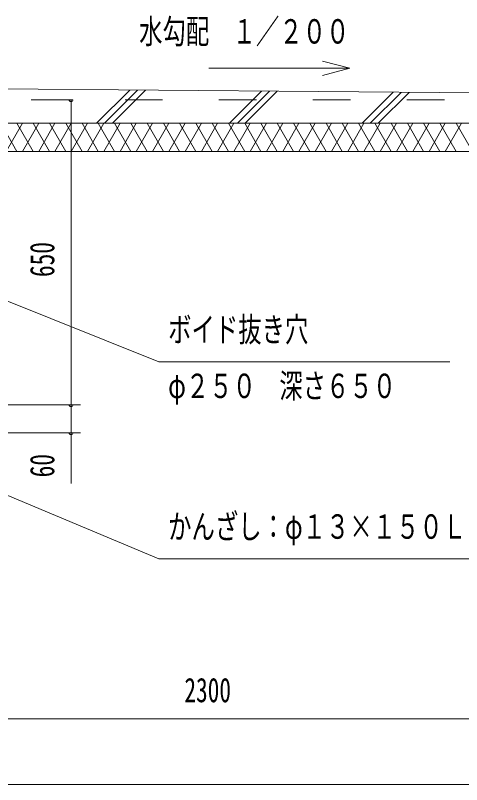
# Model space of a CAD drawing. Units: millimetres, scale not verified. Extents: x -35377 to 35394, y -16800 to 16800.
# Drawn here: x 25914 to 29715, y -3848 to 2712 of the extents above; entities that cross this region are included whole.
import ezdxf
from ezdxf.enums import TextEntityAlignment as Align

# ---------------------------------------------------------------- set-up
doc = ezdxf.new("R2010")
doc.units = ezdxf.units.MM
doc.header["$LTSCALE"] = 80
doc.linetypes.add('USER2', pattern=[10, 4, -6])
for name, color, linetype, lineweight in [('0-6_2-02BOLD', 7, 'Continuous', 18), ('0-7_2-12HIDDEN', 3, 'USER2', 18), ('0-A_2-52DIM', 3, 'Continuous', 18), ('0-B_2-62HATCH', 2, 'Continuous', 18)]:
    doc.layers.add(name, color=color, linetype=linetype, lineweight=lineweight)
doc.styles.add('ＭＳ ゴシック', font='')
doc.styles.get('ＭＳ ゴシック').set_extended_font_data('MS Gothic')

msp = doc.modelspace()

# ---------------------------------------------------------------- linework, layer by layer
at = {"layer": '0-6_2-02BOLD'}
for p, q in [((23251.13, 2104.59), (32247.93, 2031.89)), ((23251.13, 1791.89), (32247.93, 1791.89))]:
    msp.add_line(p, q, dxfattribs=at)
msp.add_lwpolyline([(32247.93, 2031.89), (32247.93, 1551.89), (25547.94, 1551.89)], dxfattribs=at)
at = {"layer": '0-7_2-12HIDDEN'}
msp.add_line((12447.93, 1991.89), (32247.93, 1991.89), dxfattribs=at)
at = {"layer": '0-A_2-52DIM'}
for p, q in [((28530.88, 2198.1), (28762.7, 2260.21)), ((26403.94, 1991.89), (26371.94, 1991.89)), ((26387.94, 1991.89), (26387.94, -1280.11)), ((23621.15, -608.11), (26467.94, -608.11)), ((26403.94, -608.11), (26371.94, -608.11)), ((26467.94, -848.11), (25706.08, -848.11)), ((26403.94, -848.11), (26371.94, -848.11)), ((32247.93, -3288.11), (12447.93, -3288.11)), ((32247.93, -3848.1), (12447.93, -3848.1))]:
    msp.add_line(p, q, dxfattribs=at)
for points in [[(27562.7, 2260.21), (28762.7, 2260.21), (28530.88, 2322.33)], [(29615.32, -242.74), (27135.32, -242.74), (23453.1, 1234.46)], [(23064.63, -215.72), (27135.32, -1922.74), (30335.32, -1922.74)]]:
    msp.add_lwpolyline(points, dxfattribs=at)
for centre in [(26387.94, 1991.89), (26387.94, -608.11), (26387.94, -848.11)]:
    msp.add_arc(centre, 16, 180, 0, dxfattribs=at)
at = {"layer": '0-B_2-62HATCH'}
for p, q in [((26605.53, 1791.89), (26888.02, 2074.37)), ((26955.34, 2073.81), (26673.42, 1791.89)), ((27022.67, 2073.26), (26741.3, 1791.89)), ((27736.91, 1791.89), (28010.11, 2065.1)), ((28077.44, 2064.54), (27804.79, 1791.89)), ((27872.67, 1791.89), (28144.77, 2063.98)), ((28868.28, 1791.89), (29132.21, 2055.82)), ((29199.53, 2055.27), (28936.16, 1791.89)), ((29266.86, 2054.71), (29004.04, 1791.89)), ((25927.49, 1551.89), (25788.93, 1791.89)), ((25835.12, 1551.89), (25973.68, 1791.89)), ((25927.49, 1791.88), (26066.05, 1551.88)), ((26112.24, 1791.88), (25973.67, 1551.88)), ((26204.62, 1551.89), (26066.05, 1791.89)), ((26112.24, 1551.89), (26250.8, 1791.89)), ((26204.62, 1791.89), (26343.18, 1551.89)), ((26389.37, 1791.89), (26250.81, 1551.89)), ((26481.75, 1551.89), (26343.18, 1791.89)), ((26389.37, 1551.89), (26527.94, 1791.89)), ((26481.75, 1791.89), (26620.32, 1551.89)), ((26666.5, 1791.89), (26527.94, 1551.89)), ((26758.88, 1551.89), (26620.32, 1791.89)), ((26666.5, 1551.89), (26805.06, 1791.89)), ((26758.88, 1791.89), (26897.44, 1551.89)), ((26943.63, 1791.89), (26805.07, 1551.89)), ((27036.01, 1551.89), (26897.45, 1791.89)), ((26943.63, 1551.89), (27082.19, 1791.89)), ((27036.01, 1791.89), (27174.57, 1551.89)), ((27220.76, 1791.89), (27082.19, 1551.89)), ((27313.14, 1551.89), (27174.57, 1791.89)), ((27220.76, 1551.89), (27359.32, 1791.89)), ((27313.14, 1791.89), (27451.7, 1551.89)), ((27497.89, 1791.89), (27359.32, 1551.89)), ((27590.26, 1551.89), (27451.7, 1791.89)), ((27497.89, 1551.89), (27636.45, 1791.89)), ((27590.26, 1791.89), (27728.83, 1551.89)), ((27775.02, 1791.89), (27636.45, 1551.89)), ((27867.39, 1551.89), (27728.83, 1791.89)), ((27775.01, 1551.89), (27913.58, 1791.89)), ((28005.96, 1551.89), (27867.39, 1791.89)), ((28052.14, 1791.89), (27913.58, 1551.89)), ((28005.96, 1791.89), (28144.52, 1551.89)), ((28190.71, 1791.89), (28052.14, 1551.89)), ((28283.08, 1551.89), (28144.52, 1791.89)), ((28190.71, 1551.89), (28329.27, 1791.89)), ((28283.09, 1791.89), (28421.65, 1551.89)), ((28467.84, 1791.89), (28329.27, 1551.89)), ((28560.21, 1551.89), (28421.65, 1791.89)), ((28467.84, 1551.89), (28606.4, 1791.89)), ((28560.21, 1791.89), (28698.78, 1551.89)), ((28744.96, 1791.89), (28606.4, 1551.89)), ((28837.34, 1551.89), (28698.78, 1791.89)), ((28744.97, 1551.89), (28883.53, 1791.89)), ((28975.91, 1551.89), (28837.34, 1791.89)), ((29022.1, 1791.89), (28883.53, 1551.89)), ((28975.91, 1791.89), (29114.47, 1551.89)), ((29160.66, 1791.89), (29022.09, 1551.89)), ((29253.04, 1551.89), (29114.47, 1791.89)), ((29160.66, 1551.89), (29299.22, 1791.89)), ((29253.04, 1791.89), (29391.6, 1551.89)), ((29437.79, 1791.89), (29299.22, 1551.89)), ((29530.16, 1551.89), (29391.6, 1791.89)), ((29437.79, 1551.89), (29576.35, 1791.89)), ((29530.16, 1791.89), (29668.73, 1551.89)), ((29714.91, 1791.89), (29576.35, 1551.89)), ((29807.29, 1551.89), (29668.73, 1791.89))]:
    msp.add_line(p, q, dxfattribs=at)

# ---------------------------------------------------------------- texts
at = {"layer": '0-A_2-52DIM', "color": 7, "style": 'ＭＳ ゴシック', "width": 0.7}
for s, p in [('水勾配\u3000１／２００', (26968.24, 2408.64)), ('ボイド抜き穴', (27215.32, -134.32)), ('φ２５０\u3000深さ６５０', (27215.33, -614.32)), ('かんざし：φ１３×１５０Ｌ', (27215.32, -1814.32)), ('2300', (27353.63, -3208.11))]:
    msp.add_text(s, height=208.4, dxfattribs=at).set_placement(p, align=Align.BOTTOM_LEFT)
for s, p in [('650', (26307.94, 480.79)), ('60', (26307.94, -1227.5))]:
    msp.add_text(s, height=208.4, rotation=90, dxfattribs=at).set_placement(p, align=Align.BOTTOM_LEFT)

doc.saveas('drawing.dxf')
